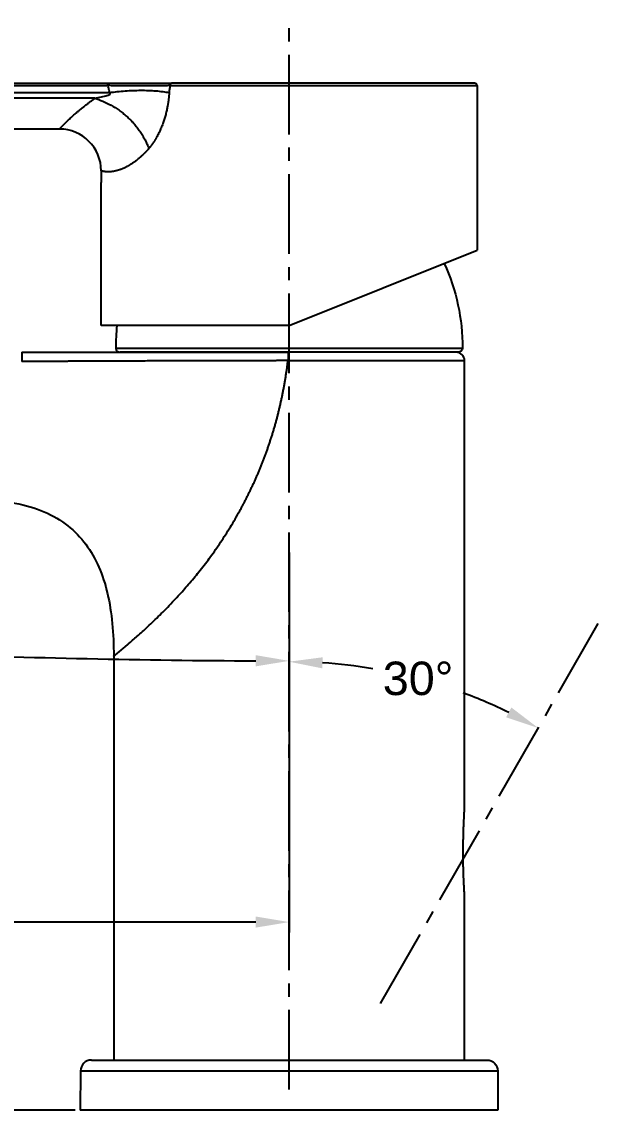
# Model space of a CAD drawing. Header units: millimetres. Extents: x 2004 to 2845, y 1448 to 2043.
# Drawn here: x 2439.4 to 2509.1, y 1689.5 to 1819.7 of the extents above; entities that cross this region are included whole.
import ezdxf

# ---------------------------------------------------------------- set-up
doc = ezdxf.new("R2010")
doc.units = ezdxf.units.MM
doc.linetypes.add('CENTER2', pattern=[28.575, 19.05, -3.175, 3.175, -3.175])
doc.styles.get("Standard").update_dxf_attribs({"font": 'arial.ttf'})
doc.dimstyles.new('사본(2) STANDARD', dxfattribs={"dimscale": 0, "dimtxt": 4, "dimasz": 4, "dimexe": 1.25, "dimexo": 0.625, "dimgap": 1.5, "dimtad": 3, "dimtih": 1, "dimtoh": 1, "dimdec": 1, "dimzin": 9, "dimdsep": 46, "dimtxsty": 'Standard', "dimcen": 2.5, "dimclrd": 3, "dimclre": 3, "dimclrt": 4, "dimadec": 0, "dimazin": 0, "dimtfac": 1, "dimtdec": 1, "dimtmove": 0, "dimatfit": 3, "dimfxl": 1.25, "dimtfill": 1, "dimtolj": 1, "dimtzin": 0, "dimarcsym": 0})

# ---------------------------------------------------------------- blocks, each defined once
blk = doc.blocks.new('*D4')
at = {"color": 3, "lineweight": -2, "transparency": 16777216}
for p, q in [((2375.26, 1756.87), (2334.59, 1756.87)), ((2335.84, 1752.87), (2335.84, 1726.73)), ((2335.84, 1693.5), (2335.84, 1719.64)), ((2445.78, 1689.5), (2334.59, 1689.5))]:
    blk.add_line(p, q, dxfattribs=at)
at = {"color": 3, "transparency": 16777216}
for points in [[(2335.17, 1752.87), (2336.51, 1752.87), (2335.84, 1756.87)], [(2335.17, 1693.5), (2336.51, 1693.5), (2335.84, 1689.5)]]:
    blk.add_solid(points, dxfattribs=at)
at = {"layer": 'Defpoints', "color": 0, "transparency": 16777216}
for p in [(2375.88, 1756.87), (2335.84, 1689.5), (2446.4, 1689.5)]:
    blk.add_point(p, dxfattribs=at)
at = {"color": 4, "transparency": 16777216, "insert": (2335.84, 1723.18), "char_height": 4, "attachment_point": 5, "bg_fill": 3, "box_fill_scale": 1.1, "bg_fill_color": 256, "bg_fill_true_color": 13158600, "bg_fill_transparency": 0}
blk.add_mtext('\\A1;67.4', dxfattribs=at)
blk = doc.blocks.new('*D5')
at = {"color": 3, "lineweight": -2, "transparency": 16777216}
for start, end in [(265.20733, 267.29921), (267.70076, 269.79267)]:
    blk.add_arc((2471.4, 2848.65), 1105.38, start, end, dxfattribs=at)
at = {"color": 3, "transparency": 16777216}
for points in [[(2378.99, 1746.47), (2379.11, 1747.8), (2375.06, 1747.48)], [(2467.4, 1743.95), (2467.4, 1742.61), (2471.4, 1743.27)]]:
    blk.add_solid(points, dxfattribs=at)
at = {"layer": 'Defpoints', "color": 0, "transparency": 16777216}
for p in [(2471.4, 1819.74), (2378.63, 1788.2), (2407.13, 1745.14), (2471.4, 1691.97), (2369.99, 1689.5)]:
    blk.add_point(p, dxfattribs=at)
at = {"color": 4, "transparency": 16777216, "insert": (2423.19, 1744.32), "char_height": 4, "attachment_point": 5, "bg_fill": 3, "box_fill_scale": 1.1, "bg_fill_color": 256, "bg_fill_true_color": 13158600, "bg_fill_transparency": 0}
blk.add_mtext('\\A1;5°', dxfattribs=at)
blk = doc.blocks.new('*D6')
at = {"color": 3, "lineweight": -2, "transparency": 16777216}
for p, q in [((2375.88, 1756.25), (2375.88, 1710.76)), ((2471.4, 1756.25), (2471.4, 1710.76)), ((2379.88, 1712.01), (2416.93, 1712.01)), ((2467.4, 1712.01), (2430.35, 1712.01))]:
    blk.add_line(p, q, dxfattribs=at)
at = {"color": 3, "transparency": 16777216}
for points in [[(2379.88, 1712.68), (2379.88, 1711.35), (2375.88, 1712.01)], [(2467.4, 1712.68), (2467.4, 1711.35), (2471.4, 1712.01)]]:
    blk.add_solid(points, dxfattribs=at)
at = {"layer": 'Defpoints', "color": 0, "transparency": 16777216}
for p in [(2375.88, 1756.87), (2471.4, 1756.87), (2471.4, 1712.01)]:
    blk.add_point(p, dxfattribs=at)
at = {"color": 4, "transparency": 16777216, "insert": (2423.64, 1712.01), "char_height": 4, "attachment_point": 5, "bg_fill": 3, "box_fill_scale": 1.1, "bg_fill_color": 256, "bg_fill_true_color": 13158600, "bg_fill_transparency": 0}
blk.add_mtext('\\A1;95.5', dxfattribs=at)
blk = doc.blocks.new('*D14')
at = {"color": 3, "lineweight": -2, "transparency": 16777216}
for start, end in [(80.395, 86.1795), (64.0093, 69.6595)]:
    blk.add_arc((2471.4, 1683.17), 60, start, end, dxfattribs=at)
at = {"color": 3, "transparency": 16777216}
for points in [[(2475.38, 1742.37), (2475.42, 1743.7), (2471.4, 1743.17)], [(2498.01, 1737.69), (2497.38, 1736.51), (2501.23, 1735.23)]]:
    blk.add_solid(points, dxfattribs=at)
at = {"layer": 'Defpoints', "color": 0, "transparency": 16777216}
for p in [(2471.4, 1819.74), (2509.13, 1749.01), (2482.35, 1702.27), (2471.4, 1691.97)]:
    blk.add_point(p, dxfattribs=at)
at = {"color": 4, "transparency": 16777216, "insert": (2486.84, 1741.15), "char_height": 4, "attachment_point": 5, "bg_fill": 3, "box_fill_scale": 1.1, "bg_fill_color": 256, "bg_fill_true_color": 13158600, "bg_fill_transparency": 0}
blk.add_mtext('\\A1;30°', dxfattribs=at)
at = {"layer": 'Defpoints', "color": 0, "transparency": 16777216}
blk.add_point((2491.8, 1739.59), dxfattribs=at)

msp = doc.modelspace()

# ---------------------------------------------------------------- linework, layer by layer
at = {"color": 1, "linetype": 'CENTER2', "ltscale": 0.5}
for p, q in [((2471.4, 1691.97), (2471.4, 1819.74)), ((2482.35, 1702.27), (2509.13, 1749.01))]:
    msp.add_line(p, q, dxfattribs=at)
at = {"linetype": 'Continuous'}
for p, q in [((2394.4, 1812.4), (2449.71, 1812.4)), ((2394.4, 1812.1), (2449.71, 1812.1)), ((2457.14, 1812.1), (2493.9, 1812.1)), ((2493.6, 1812.4), (2457.33, 1812.4)), ((2493.9, 1812.1), (2493.9, 1792.4)), ((2409, 1811.28), (2449.91, 1811.28)), ((2443.9, 1806.9), (2406.4, 1806.9)), ((2448.9, 1801.9), (2448.9, 1800.5)), ((2448.9, 1783.4), (2448.9, 1800.5)), ((2471.4, 1783.4), (2493.9, 1792.4)), ((2471.4, 1783.4), (2448.9, 1783.4)), ((2450.65, 1780.7), (2492.16, 1780.7)), ((2450.65, 1780.7), (2450.65, 1780.7)), ((2491.66, 1780.2), (2451.15, 1780.2)), ((2471.27, 1779.2), (2492.4, 1779.2)), ((2492.4, 1779.2), (2492.4, 1779.2)), ((2492.4, 1725.7), (2492.4, 1779.2)), ((2450.4, 1743.84), (2450.4, 1695.5)), ((2492.4, 1695.5), (2492.4, 1715.3)), ((2447.72, 1695.5), (2495.09, 1695.5)), ((2447.72, 1695.5), (2447.72, 1695.5)), ((2446.42, 1694.2), (2446.4, 1689.5)), ((2446.42, 1694.2), (2496.39, 1694.2)), ((2446.42, 1694.2), (2446.42, 1694.2)), ((2496.39, 1694.2), (2496.4, 1689.5)), ((2496.4, 1689.5), (2446.4, 1689.5))]:
    msp.add_line(p, q, dxfattribs=at)
for centre, radius, start, end in [((2493.6, 1812.1), 0.3, 0, 90), ((2474.81, 1780.78), 24.17, 173.7915, 180.2092), ((2451.15, 1780.7), 0.5, 180.2089, 270), ((2491.4, 1779.2), 1, 0, 90), ((2447.72, 1694.2), 1.3, 90, 179.8)]:
    msp.add_arc(centre, radius, start, end, dxfattribs=at)
at = {"linetype": 'Continuous', "extrusion": (-1.62881e-06, -1.62964e-06, 1)}
msp.add_arc((2443.9, 1801.9, -0.01), 5, 360, 90, dxfattribs=at)
at = {"linetype": 'Continuous', "extrusion": (0, 0, -1)}
for centre, radius, start, end in [((-2467.99, 1780.78), 24.17, 155.447, 180.2092), ((-2491.66, 1780.7), 0.5, 180.2088, 270), ((-2495.09, 1694.2), 1.3, 90, 179.8)]:
    msp.add_arc(centre, radius, start, end, dxfattribs=at)
at = {"linetype": 'Continuous'}
for points in [[(2449.71, 1812.4), (2450.07, 1812.4), (2450.78, 1812.4), (2451.81, 1812.4), (2452.81, 1812.4), (2453.77, 1812.4), (2454.7, 1812.4), (2455.61, 1812.4), (2456.49, 1812.4), (2457.06, 1812.4), (2457.33, 1812.4)], [(2449.91, 1811.28), (2449.91, 1811.36), (2449.87, 1811.53), (2449.8, 1811.8), (2449.74, 1812), (2449.71, 1812.1)], [(2448.12, 1810.59), (2435.08, 1810.59), (2422.04, 1810.59), (2409, 1810.59)]]:
    msp.add_open_spline(points, degree=3, dxfattribs=at)
msp.add_rational_spline([(2449.71, 1812.1), (2449.71, 1812.27), (2449.71, 1812.4), (2449.71, 1812.4)], [1.18203459717, 0.946366360084, 0.939526264054, 1.16151430908], degree=3, dxfattribs=at)
for points, knots in [([(2457.14, 1812.1), (2457.08, 1812.1), (2456.91, 1812.1), (2456.63, 1812.09), (2456.29, 1812.09), (2455.9, 1812.09), (2455.46, 1812.09), (2454.96, 1812.09), (2454.38, 1812.09), (2453.74, 1812.09), (2453.07, 1812.09), (2452.41, 1812.09), (2451.8, 1812.09), (2451.25, 1812.09), (2450.76, 1812.09), (2450.33, 1812.09), (2449.98, 1812.1), (2449.78, 1812.1), (2449.71, 1812.1)], [0, 0, 0, 0, 0.032825, 0.079759, 0.13134, 0.188298, 0.251365, 0.321968, 0.402107, 0.489265, 0.578931, 0.665276, 0.742977, 0.811454, 0.871866, 0.925572, 0.973946, 1, 1, 1, 1]), ([(2457.14, 1812.1), (2457.13, 1812.02), (2457.12, 1811.95), (2457.1, 1811.8), (2457.09, 1811.73), (2457.06, 1811.52), (2457.05, 1811.4), (2457.04, 1811.28)], [0, 0, 0, 0, 0.25, 0.25, 0.5, 0.5, 1, 1, 1, 1]), ([(2457.14, 1812.1), (2457.14, 1812.14), (2457.15, 1812.18), (2457.17, 1812.25), (2457.18, 1812.28), (2457.22, 1812.34), (2457.24, 1812.36), (2457.28, 1812.39), (2457.31, 1812.4), (2457.33, 1812.4)], [0, 0, 0, 0, 0.25, 0.25, 0.5, 0.5, 0.75, 0.75, 1, 1, 1, 1]), ([(2443.9, 1806.9), (2443.9, 1806.9), (2443.91, 1806.9), (2443.94, 1806.94), (2443.99, 1806.99), (2444.07, 1807.08), (2444.17, 1807.19), (2444.3, 1807.33), (2444.45, 1807.48), (2444.62, 1807.65), (2444.8, 1807.83), (2444.99, 1808.01), (2445.19, 1808.2), (2445.4, 1808.4), (2445.63, 1808.6), (2445.86, 1808.8), (2446.1, 1809.01), (2446.36, 1809.23), (2446.64, 1809.45), (2446.92, 1809.67), (2447.21, 1809.9), (2447.51, 1810.13), (2447.81, 1810.36), (2448.01, 1810.51), (2448.12, 1810.59)], [0, 0, 0, 0, 0.060251, 0.121707, 0.183773, 0.245901, 0.307207, 0.365875, 0.420185, 0.470098, 0.516354, 0.559624, 0.60049, 0.639474, 0.67705, 0.713671, 0.749748, 0.785782, 0.821976, 0.858006, 0.89368, 0.929182, 0.964598, 1, 1, 1, 1]), ([(2448.12, 1810.59), (2448.4, 1810.64), (2448.68, 1810.69), (2449.05, 1810.78), (2449.17, 1810.81), (2449.4, 1810.86), (2449.5, 1810.89), (2449.68, 1810.95), (2449.76, 1810.98), (2449.88, 1811.04), (2449.93, 1811.07), (2449.99, 1811.13), (2450, 1811.16), (2449.99, 1811.21), (2449.98, 1811.22), (2449.96, 1811.25), (2449.94, 1811.27), (2449.91, 1811.28)], [0, 0, 0, 0, 0.25, 0.25, 0.375, 0.375, 0.5, 0.5, 0.625, 0.625, 0.75, 0.75, 0.875, 0.875, 0.9375, 0.9375, 1, 1, 1, 1]), ([(2448.12, 1810.59), (2448.44, 1810.49), (2448.76, 1810.38), (2449.42, 1810.1), (2449.75, 1809.94), (2450.4, 1809.58), (2450.73, 1809.38), (2451.21, 1809.04), (2451.36, 1808.92), (2451.67, 1808.67), (2451.82, 1808.54), (2452.12, 1808.28), (2452.26, 1808.14), (2452.55, 1807.86), (2452.68, 1807.71), (2452.95, 1807.41), (2453.07, 1807.25), (2453.32, 1806.94), (2453.44, 1806.78), (2453.66, 1806.45), (2453.77, 1806.29), (2453.97, 1805.95), (2454.06, 1805.78), (2454.24, 1805.44), (2454.32, 1805.27), (2454.48, 1804.93), (2454.54, 1804.75), (2454.61, 1804.58)], [0, 0, 0, 0, 0.125, 0.125, 0.25, 0.25, 0.375, 0.375, 0.4375, 0.4375, 0.5, 0.5, 0.5625, 0.5625, 0.625, 0.625, 0.6875, 0.6875, 0.75, 0.75, 0.8125, 0.8125, 0.875, 0.875, 0.9375, 0.9375, 1, 1, 1, 1]), ([(2449.91, 1811.28), (2450.22, 1811.32), (2450.52, 1811.36), (2451.14, 1811.42), (2451.45, 1811.45), (2452.08, 1811.5), (2452.39, 1811.51), (2453.02, 1811.54), (2453.33, 1811.54), (2453.95, 1811.55), (2454.25, 1811.54), (2454.85, 1811.52), (2455.14, 1811.5), (2455.71, 1811.46), (2455.99, 1811.43), (2456.53, 1811.36), (2456.79, 1811.32), (2457.04, 1811.28)], [0, 0, 0, 0, 0.125, 0.125, 0.25, 0.25, 0.375, 0.375, 0.5, 0.5, 0.625, 0.625, 0.75, 0.75, 0.875, 0.875, 1, 1, 1, 1]), ([(2457.04, 1811.28), (2457.04, 1811.26), (2457.04, 1811.22), (2457.03, 1811.17), (2457.03, 1811.11), (2457.02, 1811.06), (2457.02, 1811), (2457.01, 1810.94), (2457.01, 1810.89), (2457, 1810.83), (2457, 1810.77), (2456.99, 1810.72), (2456.99, 1810.66), (2456.98, 1810.6), (2456.97, 1810.55), (2456.97, 1810.49), (2456.96, 1810.43), (2456.95, 1810.38), (2456.95, 1810.32), (2456.94, 1810.26), (2456.93, 1810.2), (2456.92, 1810.15), (2456.91, 1810.09), (2456.9, 1810.03), (2456.9, 1809.98), (2456.89, 1809.92), (2456.88, 1809.86), (2456.87, 1809.8), (2456.86, 1809.75), (2456.85, 1809.69), (2456.81, 1809.49), (2456.74, 1809.15), (2456.63, 1808.66), (2456.49, 1808.18), (2456.36, 1807.77), (2456.24, 1807.43), (2456.13, 1807.16), (2456.02, 1806.9), (2455.91, 1806.64), (2455.78, 1806.38), (2455.65, 1806.13), (2455.55, 1805.94), (2455.48, 1805.82), (2455.44, 1805.75), (2455.41, 1805.69), (2455.37, 1805.63), (2455.33, 1805.57), (2455.29, 1805.5), (2455.25, 1805.44), (2455.21, 1805.38), (2455.17, 1805.33), (2455.14, 1805.27), (2455.1, 1805.21), (2455.06, 1805.15), (2455.02, 1805.1), (2454.98, 1805.04), (2454.94, 1804.99), (2454.9, 1804.93), (2454.86, 1804.88), (2454.81, 1804.83), (2454.77, 1804.78), (2454.73, 1804.73), (2454.69, 1804.68), (2454.65, 1804.63), (2454.62, 1804.6), (2454.61, 1804.58)], [0, 0, 0, 0, 0.007256, 0.014529, 0.021818, 0.029123, 0.036445, 0.043783, 0.051138, 0.058508, 0.065894, 0.073294, 0.080709, 0.088138, 0.095581, 0.103038, 0.110508, 0.11799, 0.125486, 0.132993, 0.140513, 0.148045, 0.155588, 0.163142, 0.170707, 0.178283, 0.185869, 0.193465, 0.20107, 0.208685, 0.216309, 0.280902, 0.34674, 0.413637, 0.48143, 0.52035, 0.559543, 0.598989, 0.638672, 0.678578, 0.718696, 0.759017, 0.769785, 0.780524, 0.791235, 0.801919, 0.812574, 0.823203, 0.833804, 0.844378, 0.854927, 0.865449, 0.875945, 0.886416, 0.896861, 0.907282, 0.917678, 0.92805, 0.938398, 0.948723, 0.959025, 0.969304, 0.979559, 0.989791, 1, 1, 1, 1]), ([(2454.61, 1804.58), (2454.6, 1804.57), (2454.58, 1804.55), (2454.55, 1804.52), (2454.52, 1804.48), (2454.5, 1804.45), (2454.47, 1804.42), (2454.44, 1804.39), (2454.41, 1804.36), (2454.39, 1804.33), (2454.36, 1804.31), (2454.33, 1804.28), (2454.31, 1804.25), (2454.28, 1804.22), (2454.26, 1804.2), (2454.23, 1804.17), (2454.21, 1804.14), (2454.18, 1804.12), (2454.16, 1804.09), (2454.13, 1804.07), (2454.11, 1804.05), (2454.09, 1804.02), (2454.06, 1804), (2454.04, 1803.97), (2454.02, 1803.95), (2454, 1803.93), (2453.97, 1803.91), (2453.95, 1803.89), (2453.93, 1803.87), (2453.91, 1803.85), (2453.89, 1803.82), (2453.87, 1803.8), (2453.85, 1803.79), (2453.83, 1803.77), (2453.81, 1803.75), (2453.79, 1803.73), (2453.77, 1803.71), (2453.75, 1803.69), (2453.73, 1803.68), (2453.71, 1803.66), (2453.69, 1803.64), (2453.67, 1803.62), (2453.66, 1803.61), (2453.64, 1803.59), (2453.62, 1803.58), (2453.6, 1803.56), (2453.59, 1803.55), (2453.57, 1803.53), (2453.56, 1803.52), (2453.54, 1803.5), (2453.52, 1803.49), (2453.51, 1803.48), (2453.49, 1803.46), (2453.48, 1803.45), (2453.46, 1803.44), (2453.45, 1803.43), (2453.44, 1803.41), (2453.42, 1803.4), (2453.41, 1803.39), (2453.36, 1803.35), (2453.28, 1803.29), (2453.18, 1803.2), (2453.07, 1803.12), (2452.96, 1803.04), (2452.86, 1802.96), (2452.76, 1802.89), (2452.66, 1802.82), (2452.57, 1802.76), (2452.47, 1802.7), (2452.38, 1802.64), (2452.29, 1802.58), (2452.19, 1802.52), (2452.09, 1802.46), (2451.99, 1802.41), (2451.89, 1802.36), (2451.79, 1802.31), (2451.7, 1802.26), (2451.6, 1802.22), (2451.51, 1802.18), (2451.42, 1802.14), (2451.33, 1802.1), (2451.24, 1802.07), (2451.15, 1802.04), (2451.06, 1802.01), (2450.98, 1801.98), (2450.89, 1801.96), (2450.81, 1801.94), (2450.73, 1801.92), (2450.65, 1801.9), (2450.54, 1801.87), (2450.38, 1801.84), (2450.19, 1801.81), (2450.01, 1801.8), (2449.83, 1801.79), (2449.67, 1801.79), (2449.51, 1801.8), (2449.42, 1801.8), (2449.36, 1801.81), (2449.35, 1801.81), (2449.34, 1801.81), (2449.33, 1801.81), (2449.32, 1801.82), (2449.3, 1801.82), (2449.29, 1801.82), (2449.28, 1801.82), (2449.26, 1801.82), (2449.25, 1801.83), (2449.24, 1801.83), (2449.22, 1801.83), (2449.21, 1801.83), (2449.2, 1801.83), (2449.18, 1801.84), (2449.17, 1801.84), (2449.16, 1801.84), (2449.14, 1801.84), (2449.13, 1801.85), (2449.12, 1801.85), (2449.1, 1801.85), (2449.09, 1801.85), (2449.08, 1801.86), (2449.07, 1801.86), (2449.05, 1801.86), (2449.04, 1801.86), (2449.03, 1801.87), (2449.02, 1801.87), (2449.01, 1801.87), (2449, 1801.87), (2448.99, 1801.88), (2448.98, 1801.88), (2448.97, 1801.88), (2448.96, 1801.88), (2448.95, 1801.89), (2448.94, 1801.89), (2448.94, 1801.89), (2448.93, 1801.89), (2448.92, 1801.89), (2448.92, 1801.89), (2448.91, 1801.9), (2448.91, 1801.9), (2448.91, 1801.9), (2448.9, 1801.9), (2448.9, 1801.9), (2448.9, 1801.9), (2448.9, 1801.9)], [0, 0, 0, 0, 0.003168, 0.006305, 0.009411, 0.012485, 0.015527, 0.018539, 0.021519, 0.024468, 0.027386, 0.030274, 0.03313, 0.035956, 0.03875, 0.041514, 0.044248, 0.046951, 0.049623, 0.052265, 0.054877, 0.057458, 0.060009, 0.06253, 0.06502, 0.067481, 0.069911, 0.072312, 0.074682, 0.077023, 0.079333, 0.081614, 0.083865, 0.086086, 0.088277, 0.090439, 0.092571, 0.094674, 0.096747, 0.09879, 0.100804, 0.102788, 0.104743, 0.106669, 0.108565, 0.110431, 0.112269, 0.114077, 0.115855, 0.117605, 0.119325, 0.121016, 0.122678, 0.12431, 0.125914, 0.127488, 0.129033, 0.130549, 0.132036, 0.133494, 0.145683, 0.157699, 0.169543, 0.181216, 0.192721, 0.204058, 0.215229, 0.226235, 0.237077, 0.247756, 0.258273, 0.270269, 0.282254, 0.29423, 0.306195, 0.318152, 0.330101, 0.342041, 0.353975, 0.365901, 0.377822, 0.389737, 0.401647, 0.413552, 0.425453, 0.43735, 0.449245, 0.461137, 0.473027, 0.484916, 0.516225, 0.548631, 0.58214, 0.616756, 0.652485, 0.689331, 0.727298, 0.730754, 0.73432, 0.737997, 0.741783, 0.745681, 0.749688, 0.753806, 0.758034, 0.762373, 0.766821, 0.77138, 0.776049, 0.780828, 0.785717, 0.790717, 0.795826, 0.801045, 0.806375, 0.811814, 0.817363, 0.823022, 0.828791, 0.83467, 0.840658, 0.846757, 0.852964, 0.859282, 0.865708, 0.872245, 0.87889, 0.885645, 0.892509, 0.899482, 0.906564, 0.913755, 0.921055, 0.928463, 0.93598, 0.943605, 0.951338, 0.95918, 0.967129, 0.975186, 0.98335, 0.991622, 1, 1, 1, 1]), ([(2439.39, 1780.2), (2439.39, 1780.2), (2439.39, 1780.19), (2439.39, 1780.16), (2439.39, 1780.14), (2439.39, 1780.08), (2439.39, 1780.05), (2439.39, 1779.97), (2439.39, 1779.92), (2439.39, 1779.82), (2439.39, 1779.76), (2439.39, 1779.64), (2439.39, 1779.58), (2439.39, 1779.45), (2439.39, 1779.38), (2439.39, 1779.24), (2439.39, 1779.17), (2439.39, 1779.1)], [0, 0, 0, 0, 0.125, 0.125, 0.25, 0.25, 0.375, 0.375, 0.5, 0.5, 0.625, 0.625, 0.75, 0.75, 0.875, 0.875, 1, 1, 1, 1]), ([(2439.39, 1780.2), (2440.07, 1780.2), (2440.74, 1780.2), (2442.09, 1780.2), (2442.77, 1780.2), (2444.12, 1780.2), (2444.8, 1780.2), (2446.15, 1780.2), (2446.82, 1780.2), (2448.17, 1780.2), (2448.84, 1780.2), (2450.19, 1780.2), (2451.19, 1780.2), (2452.2, 1780.2), (2452.87, 1780.2), (2453.2, 1780.2), (2454.2, 1780.2), (2454.86, 1780.2), (2456.18, 1780.2), (2456.84, 1780.2), (2457.82, 1780.2), (2458.15, 1780.2), (2458.8, 1780.2), (2459.13, 1780.2), (2459.78, 1780.2), (2460.11, 1780.2), (2460.76, 1780.2), (2461.08, 1780.2), (2462.05, 1780.2), (2462.7, 1780.2), (2463.68, 1780.2), (2464, 1780.2), (2464.66, 1780.2), (2464.98, 1780.2), (2465.64, 1780.2), (2465.97, 1780.2), (2466.63, 1780.2), (2466.96, 1780.2), (2467.62, 1780.2), (2467.95, 1780.2), (2468.61, 1780.2), (2468.94, 1780.2), (2469.61, 1780.2), (2469.94, 1780.2), (2470.61, 1780.2), (2470.94, 1780.2), (2471.28, 1780.2)], [0, 0, 0, 0, 0.0625, 0.0625, 0.125, 0.125, 0.1875, 0.1875, 0.25, 0.25, 0.3125, 0.3125, 0.375, 0.40625, 0.40625, 0.4375, 0.4375, 0.5, 0.5, 0.5625, 0.5625, 0.59375, 0.59375, 0.625, 0.625, 0.65625, 0.65625, 0.6875, 0.6875, 0.75, 0.75, 0.78125, 0.78125, 0.8125, 0.8125, 0.84375, 0.84375, 0.875, 0.875, 0.90625, 0.90625, 0.9375, 0.9375, 0.96875, 0.96875, 1, 1, 1, 1]), ([(2471.27, 1779.2), (2471.24, 1779.2), (2471.17, 1779.2), (2471.07, 1779.2), (2470.97, 1779.2), (2470.86, 1779.2), (2470.76, 1779.2), (2470.66, 1779.2), (2470.56, 1779.2), (2470.46, 1779.2), (2470.35, 1779.2), (2470.25, 1779.2), (2470.15, 1779.2), (2470.05, 1779.2), (2469.95, 1779.2), (2469.84, 1779.19), (2469.74, 1779.19), (2469.64, 1779.19), (2469.54, 1779.19), (2469.44, 1779.19), (2469.33, 1779.19), (2469.23, 1779.19), (2469.13, 1779.19), (2469.03, 1779.19), (2468.92, 1779.19), (2468.82, 1779.19), (2468.72, 1779.19), (2468.62, 1779.19), (2468.52, 1779.19), (2468.42, 1779.19), (2468.31, 1779.19), (2468.21, 1779.19), (2468.11, 1779.19), (2468.01, 1779.19), (2467.91, 1779.19), (2467.8, 1779.19), (2467.7, 1779.19), (2467.6, 1779.19), (2467.5, 1779.19), (2467.4, 1779.19), (2467.3, 1779.19), (2467.19, 1779.19), (2467.09, 1779.19), (2466.99, 1779.19), (2466.89, 1779.19), (2466.79, 1779.19), (2466.69, 1779.19), (2466.59, 1779.19), (2466.49, 1779.19), (2466.38, 1779.19), (2466.28, 1779.19), (2466.18, 1779.19), (2466.08, 1779.19), (2465.98, 1779.19), (2465.88, 1779.19), (2465.78, 1779.19), (2465.68, 1779.19), (2465.58, 1779.19), (2465.48, 1779.19), (2465.38, 1779.19), (2465.28, 1779.19), (2465.18, 1779.19), (2465.08, 1779.19), (2464.97, 1779.19), (2464.87, 1779.19), (2464.77, 1779.19), (2464.67, 1779.19), (2464.57, 1779.19), (2464.48, 1779.19), (2464.38, 1779.18), (2464.28, 1779.18), (2464.18, 1779.18), (2464.08, 1779.18), (2463.98, 1779.18), (2463.88, 1779.18), (2463.78, 1779.18), (2463.68, 1779.18), (2463.58, 1779.18), (2463.48, 1779.18), (2463.38, 1779.18), (2463.28, 1779.18), (2463.19, 1779.18), (2463.09, 1779.18), (2462.99, 1779.18), (2462.89, 1779.18), (2462.79, 1779.18), (2462.69, 1779.18), (2462.59, 1779.18), (2462.5, 1779.18), (2462.4, 1779.18), (2462.3, 1779.18), (2462.2, 1779.18), (2462.1, 1779.18), (2462.01, 1779.18), (2461.91, 1779.18), (2461.81, 1779.18), (2461.71, 1779.18), (2461.62, 1779.18), (2461.52, 1779.18), (2461.42, 1779.18), (2461.32, 1779.18), (2461.23, 1779.18), (2461.13, 1779.18), (2461.03, 1779.18), (2460.94, 1779.18), (2460.84, 1779.18), (2460.74, 1779.18), (2460.64, 1779.18), (2460.55, 1779.18), (2460.45, 1779.18), (2460.35, 1779.18), (2460.26, 1779.18), (2460.16, 1779.18), (2460.06, 1779.18), (2459.97, 1779.18), (2459.87, 1779.18), (2459.77, 1779.18), (2459.68, 1779.18), (2459.58, 1779.18), (2459.48, 1779.18), (2459.39, 1779.18), (2459.28, 1779.18), (2459.13, 1779.18), (2458.89, 1779.18), (2458.57, 1779.18), (2458.18, 1779.17), (2457.71, 1779.17), (2457.15, 1779.17), (2456.52, 1779.17), (2455.81, 1779.16), (2455.02, 1779.16), (2454.14, 1779.15), (2453.19, 1779.15), (2452.15, 1779.15), (2451.02, 1779.14), (2450.18, 1779.14), (2449.63, 1779.13), (2449.42, 1779.13), (2449.2, 1779.13), (2448.99, 1779.13), (2448.76, 1779.13), (2448.54, 1779.13), (2448.31, 1779.13), (2448.09, 1779.13), (2447.85, 1779.13), (2447.62, 1779.12), (2447.38, 1779.12), (2447.14, 1779.12), (2446.9, 1779.12), (2446.66, 1779.12), (2446.41, 1779.12), (2446.16, 1779.12), (2445.91, 1779.12), (2445.65, 1779.12), (2445.4, 1779.12), (2445.14, 1779.12), (2444.87, 1779.11), (2444.61, 1779.11), (2444.34, 1779.11), (2444.07, 1779.11), (2443.8, 1779.11), (2443.52, 1779.11), (2443.24, 1779.11), (2442.96, 1779.11), (2442.68, 1779.11), (2442.39, 1779.11), (2442.1, 1779.11), (2441.81, 1779.11), (2441.52, 1779.11), (2441.22, 1779.1), (2440.92, 1779.1), (2440.62, 1779.1), (2440.32, 1779.1), (2440.01, 1779.1), (2439.7, 1779.1), (2439.49, 1779.1), (2439.39, 1779.1)], [0, 0, 0, 0, 0.003154, 0.006308, 0.009463, 0.012618, 0.015774, 0.01893, 0.022087, 0.025244, 0.028401, 0.031559, 0.034717, 0.037875, 0.041034, 0.044193, 0.047353, 0.050513, 0.053673, 0.056834, 0.059995, 0.063156, 0.066318, 0.06948, 0.072642, 0.075805, 0.078967, 0.08213, 0.085294, 0.088457, 0.091621, 0.094785, 0.097949, 0.101113, 0.104277, 0.107442, 0.110606, 0.113771, 0.116936, 0.1201, 0.123265, 0.126429, 0.129594, 0.132758, 0.135923, 0.139087, 0.142251, 0.145415, 0.148578, 0.151741, 0.154905, 0.158067, 0.16123, 0.164392, 0.167553, 0.170715, 0.173875, 0.177036, 0.180195, 0.183354, 0.186513, 0.189671, 0.192828, 0.195985, 0.199141, 0.202296, 0.205451, 0.208604, 0.211757, 0.214909, 0.21806, 0.22121, 0.22436, 0.227508, 0.230655, 0.233802, 0.236947, 0.240092, 0.243235, 0.246377, 0.249518, 0.252658, 0.255797, 0.258934, 0.262071, 0.265206, 0.26834, 0.271473, 0.274604, 0.277735, 0.280864, 0.283992, 0.287118, 0.290244, 0.293368, 0.296491, 0.299613, 0.302733, 0.305852, 0.30897, 0.312087, 0.315202, 0.318316, 0.321429, 0.324541, 0.327651, 0.33076, 0.333868, 0.336975, 0.340081, 0.343185, 0.346289, 0.349391, 0.352492, 0.355592, 0.358691, 0.361789, 0.364886, 0.367981, 0.371076, 0.37417, 0.376687, 0.381736, 0.389315, 0.399417, 0.412037, 0.427168, 0.444804, 0.464939, 0.487571, 0.5127, 0.540329, 0.570462, 0.603106, 0.63827, 0.675962, 0.682523, 0.689162, 0.69588, 0.702677, 0.709553, 0.716507, 0.72354, 0.730652, 0.737843, 0.745113, 0.752462, 0.759889, 0.767396, 0.774982, 0.782646, 0.79039, 0.798213, 0.806115, 0.814096, 0.822156, 0.830295, 0.838514, 0.846811, 0.855188, 0.863644, 0.872179, 0.880794, 0.889488, 0.898261, 0.907114, 0.916045, 0.925056, 0.934147, 0.943316, 0.952565, 0.961894, 0.971301, 0.980788, 0.990354, 1, 1, 1, 1]), ([(2450.4, 1743.84), (2450.4, 1743.84), (2450.4, 1743.84), (2450.4, 1743.84), (2450.4, 1743.84), (2450.4, 1743.84), (2450.41, 1743.84), (2450.41, 1743.84), (2450.41, 1743.84), (2450.41, 1743.84), (2450.41, 1743.84), (2450.41, 1743.85), (2450.41, 1743.85), (2450.42, 1743.85), (2450.42, 1743.85), (2450.42, 1743.85), (2450.42, 1743.86), (2450.43, 1743.86), (2450.43, 1743.86), (2450.43, 1743.86), (2450.44, 1743.87), (2450.44, 1743.87), (2450.44, 1743.87), (2450.45, 1743.88), (2450.45, 1743.88), (2450.46, 1743.88), (2450.46, 1743.89), (2450.46, 1743.89), (2450.47, 1743.89), (2450.47, 1743.9), (2450.48, 1743.9), (2450.48, 1743.91), (2450.49, 1743.91), (2450.5, 1743.92), (2450.5, 1743.92), (2450.51, 1743.93), (2450.51, 1743.93), (2450.52, 1743.94), (2450.53, 1743.94), (2450.53, 1743.95), (2450.54, 1743.95), (2450.55, 1743.96), (2450.56, 1743.97), (2450.56, 1743.97), (2450.57, 1743.98), (2450.58, 1743.99), (2450.59, 1743.99), (2450.59, 1744), (2450.6, 1744.01), (2450.61, 1744.01), (2450.62, 1744.02), (2450.63, 1744.03), (2450.64, 1744.03), (2450.65, 1744.04), (2450.66, 1744.05), (2450.67, 1744.06), (2450.68, 1744.07), (2450.69, 1744.07), (2450.7, 1744.08), (2450.71, 1744.09), (2450.72, 1744.1), (2450.73, 1744.11), (2450.74, 1744.12), (2450.75, 1744.13), (2450.76, 1744.14), (2450.77, 1744.14), (2450.78, 1744.15), (2450.79, 1744.16), (2450.81, 1744.17), (2450.82, 1744.18), (2450.83, 1744.19), (2450.84, 1744.2), (2450.86, 1744.21), (2450.87, 1744.22), (2450.88, 1744.24), (2450.89, 1744.25), (2450.91, 1744.26), (2450.92, 1744.27), (2450.93, 1744.28), (2450.95, 1744.29), (2450.96, 1744.3), (2450.98, 1744.31), (2450.99, 1744.33), (2451, 1744.34), (2451.02, 1744.35), (2451.03, 1744.36), (2451.05, 1744.37), (2451.06, 1744.39), (2451.08, 1744.4), (2451.09, 1744.41), (2451.11, 1744.43), (2451.13, 1744.44), (2451.14, 1744.45), (2451.16, 1744.46), (2451.17, 1744.48), (2451.19, 1744.49), (2451.21, 1744.51), (2451.22, 1744.52), (2451.24, 1744.53), (2451.26, 1744.55), (2451.27, 1744.56), (2451.29, 1744.58), (2451.31, 1744.59), (2451.33, 1744.61), (2451.34, 1744.62), (2451.36, 1744.64), (2451.38, 1744.65), (2451.4, 1744.67), (2451.42, 1744.68), (2451.44, 1744.7), (2451.46, 1744.71), (2451.47, 1744.73), (2451.49, 1744.75), (2451.51, 1744.76), (2451.53, 1744.78), (2451.55, 1744.8), (2451.57, 1744.81), (2451.59, 1744.83), (2451.61, 1744.85), (2451.63, 1744.86), (2451.65, 1744.88), (2451.67, 1744.9), (2451.69, 1744.91), (2451.72, 1744.93), (2451.74, 1744.95), (2451.76, 1744.97), (2451.78, 1744.99), (2451.8, 1745), (2451.82, 1745.02), (2451.84, 1745.04), (2451.87, 1745.06), (2451.89, 1745.08), (2451.91, 1745.1), (2451.93, 1745.12), (2451.96, 1745.14), (2451.98, 1745.16), (2452, 1745.18), (2452.03, 1745.19), (2452.05, 1745.21), (2452.07, 1745.23), (2452.1, 1745.25), (2452.12, 1745.27), (2452.14, 1745.3), (2452.17, 1745.32), (2452.19, 1745.34), (2452.22, 1745.36), (2452.24, 1745.38), (2452.42, 1745.53), (2452.78, 1745.84), (2453.36, 1746.35), (2453.98, 1746.91), (2454.65, 1747.53), (2455.36, 1748.2), (2456.1, 1748.92), (2456.86, 1749.7), (2457.59, 1750.46), (2458.27, 1751.2), (2458.89, 1751.89), (2459.52, 1752.61), (2460.14, 1753.35), (2460.76, 1754.12), (2461.38, 1754.92), (2462, 1755.74), (2462.6, 1756.59), (2463.2, 1757.46), (2463.79, 1758.36), (2464.37, 1759.29), (2464.93, 1760.24), (2465.34, 1760.95), (2465.59, 1761.4), (2465.69, 1761.59), (2465.79, 1761.78), (2465.9, 1761.97), (2466, 1762.16), (2466.1, 1762.35), (2466.2, 1762.55), (2466.3, 1762.74), (2466.39, 1762.93), (2466.49, 1763.12), (2466.59, 1763.32), (2466.68, 1763.51), (2466.78, 1763.71), (2466.87, 1763.91), (2466.96, 1764.1), (2467.06, 1764.3), (2467.15, 1764.5), (2467.24, 1764.69), (2467.33, 1764.89), (2467.42, 1765.09), (2467.51, 1765.29), (2467.59, 1765.49), (2467.68, 1765.69), (2467.76, 1765.89), (2467.85, 1766.1), (2467.93, 1766.3), (2468.02, 1766.5), (2468.1, 1766.71), (2468.18, 1766.91), (2468.26, 1767.11), (2468.34, 1767.32), (2468.42, 1767.52), (2468.5, 1767.73), (2468.57, 1767.94), (2468.65, 1768.14), (2468.72, 1768.35), (2468.8, 1768.56), (2468.87, 1768.77), (2468.94, 1768.98), (2469.01, 1769.19), (2469.08, 1769.4), (2469.15, 1769.61), (2469.22, 1769.82), (2469.29, 1770.03), (2469.36, 1770.25), (2469.42, 1770.46), (2469.49, 1770.67), (2469.55, 1770.89), (2469.62, 1771.1), (2469.68, 1771.32), (2469.74, 1771.54), (2469.8, 1771.75), (2469.86, 1771.97), (2469.92, 1772.19), (2469.98, 1772.4), (2470.03, 1772.62), (2470.09, 1772.84), (2470.14, 1773.06), (2470.2, 1773.28), (2470.25, 1773.5), (2470.3, 1773.72), (2470.35, 1773.95), (2470.4, 1774.17), (2470.45, 1774.39), (2470.5, 1774.61), (2470.55, 1774.84), (2470.59, 1775.06), (2470.64, 1775.29), (2470.68, 1775.51), (2470.73, 1775.74), (2470.77, 1775.97), (2470.81, 1776.19), (2470.85, 1776.42), (2470.89, 1776.65), (2470.93, 1776.88), (2470.97, 1777.11), (2471.01, 1777.34), (2471.04, 1777.57), (2471.08, 1777.8), (2471.11, 1778.03), (2471.15, 1778.26), (2471.18, 1778.5), (2471.21, 1778.73), (2471.24, 1778.96), (2471.26, 1779.12), (2471.27, 1779.2)], [0, 0, 0, 0, 0.001175, 0.00235, 0.003525, 0.004699, 0.005874, 0.007048, 0.008222, 0.009396, 0.010569, 0.011743, 0.012916, 0.01409, 0.015263, 0.016436, 0.017608, 0.018781, 0.019954, 0.021126, 0.022299, 0.023471, 0.024643, 0.025815, 0.026987, 0.028159, 0.029331, 0.030503, 0.031675, 0.032847, 0.034018, 0.03519, 0.036362, 0.037533, 0.038705, 0.039877, 0.041048, 0.04222, 0.043392, 0.044563, 0.045735, 0.046907, 0.048079, 0.04925, 0.050422, 0.051594, 0.052766, 0.053938, 0.055111, 0.056283, 0.057455, 0.058628, 0.0598, 0.060973, 0.062146, 0.063318, 0.064491, 0.065665, 0.066838, 0.068011, 0.069185, 0.070359, 0.071533, 0.072707, 0.073881, 0.075055, 0.07623, 0.077405, 0.07858, 0.079755, 0.080931, 0.082107, 0.083282, 0.084459, 0.085635, 0.086812, 0.087989, 0.089166, 0.090343, 0.091521, 0.092699, 0.093877, 0.095056, 0.096235, 0.097414, 0.098594, 0.099773, 0.100954, 0.102134, 0.103315, 0.104496, 0.105678, 0.106859, 0.108042, 0.109224, 0.110407, 0.111591, 0.112774, 0.113958, 0.115143, 0.116328, 0.117513, 0.118699, 0.119885, 0.121072, 0.122259, 0.123446, 0.124634, 0.125823, 0.127012, 0.128201, 0.129391, 0.130581, 0.131772, 0.132963, 0.134155, 0.135347, 0.13654, 0.137733, 0.138927, 0.140121, 0.141316, 0.142511, 0.143707, 0.144904, 0.146101, 0.147298, 0.148497, 0.149695, 0.150895, 0.152095, 0.153295, 0.154496, 0.155698, 0.1569, 0.158103, 0.159307, 0.160511, 0.161716, 0.162921, 0.164127, 0.165334, 0.166541, 0.16775, 0.168958, 0.170168, 0.171378, 0.172589, 0.196936, 0.221346, 0.245867, 0.270544, 0.295425, 0.320554, 0.345975, 0.37173, 0.391554, 0.411429, 0.43137, 0.451398, 0.471528, 0.491779, 0.512167, 0.532709, 0.553422, 0.574321, 0.595422, 0.61674, 0.638289, 0.642425, 0.646561, 0.650698, 0.654835, 0.658972, 0.66311, 0.667248, 0.671387, 0.675527, 0.679667, 0.683809, 0.687952, 0.692096, 0.696241, 0.700388, 0.704536, 0.708686, 0.712837, 0.716991, 0.721146, 0.725303, 0.729463, 0.733624, 0.737788, 0.741954, 0.746123, 0.750295, 0.754469, 0.758646, 0.762826, 0.767009, 0.771195, 0.775384, 0.779577, 0.783773, 0.787972, 0.792175, 0.796382, 0.800593, 0.804807, 0.809026, 0.813248, 0.817475, 0.821706, 0.825942, 0.830181, 0.834426, 0.838675, 0.842929, 0.847188, 0.851451, 0.85572, 0.859994, 0.864273, 0.868557, 0.872847, 0.877142, 0.881443, 0.885749, 0.890062, 0.89438, 0.898704, 0.903034, 0.90737, 0.911713, 0.916061, 0.920416, 0.924778, 0.929146, 0.933521, 0.937903, 0.942291, 0.946686, 0.951089, 0.955498, 0.959915, 0.964339, 0.96877, 0.973208, 0.977654, 0.982108, 0.986569, 0.991038, 0.995515, 1, 1, 1, 1]), ([(2471.28, 1780.2), (2471.28, 1780.2), (2471.28, 1780.19), (2471.28, 1780.17), (2471.28, 1780.15), (2471.28, 1780.11), (2471.28, 1780.08), (2471.27, 1780), (2471.27, 1779.96), (2471.27, 1779.86), (2471.27, 1779.81), (2471.27, 1779.69), (2471.27, 1779.63), (2471.27, 1779.51), (2471.27, 1779.45), (2471.27, 1779.32), (2471.27, 1779.26), (2471.27, 1779.2)], [0, 0, 0, 0, 0.125, 0.125, 0.25, 0.25, 0.375, 0.375, 0.5, 0.5, 0.625, 0.625, 0.75, 0.75, 0.875, 0.875, 1, 1, 1, 1]), ([(2434.26, 1762.5), (2435.83, 1762.5), (2438.69, 1762.25), (2442.2, 1761.21), (2445, 1759.54), (2447.15, 1757.31), (2448.7, 1754.57), (2450.07, 1750.31), (2450.4, 1746.54), (2450.4, 1743.84)], [0, 0, 0, 0, 0.125076, 0.250223, 0.375371, 0.500519, 0.625666, 0.750814, 1, 1, 1, 1])]:
    msp.add_open_spline(points, degree=3, knots=knots, dxfattribs=at)
at = {"color": 3, "linetype": 'Continuous'}
msp.add_open_spline([(2492.4, 1715.3), (2492.4, 1715.3), (2492.4, 1715.3), (2492.4, 1715.32), (2492.4, 1715.33), (2492.4, 1715.37), (2492.4, 1715.39), (2492.39, 1715.42), (2492.39, 1715.43), (2492.39, 1715.44), (2492.39, 1715.46), (2492.39, 1715.48), (2492.39, 1715.56), (2492.38, 1715.64), (2492.37, 1715.74), (2492.37, 1715.77), (2492.37, 1715.81), (2492.37, 1715.83), (2492.36, 1715.9), (2492.36, 1715.95), (2492.35, 1716.1), (2492.35, 1716.2), (2492.34, 1716.36), (2492.34, 1716.42), (2492.33, 1716.53), (2492.33, 1716.59), (2492.32, 1716.76), (2492.31, 1716.88), (2492.3, 1717.12), (2492.3, 1717.24), (2492.29, 1717.48), (2492.28, 1717.61), (2492.28, 1717.8), (2492.28, 1717.86), (2492.27, 1717.99), (2492.27, 1718.05), (2492.27, 1718.24), (2492.26, 1718.37), (2492.26, 1718.63), (2492.25, 1718.76), (2492.25, 1719.15), (2492.25, 1719.41), (2492.24, 1719.93), (2492.24, 1720.19), (2492.24, 1720.58), (2492.24, 1720.71), (2492.24, 1720.91), (2492.24, 1720.97), (2492.25, 1721.1), (2492.25, 1721.17), (2492.25, 1721.5), (2492.25, 1721.75), (2492.27, 1722.27), (2492.27, 1722.52), (2492.28, 1722.9), (2492.29, 1723.02), (2492.29, 1723.27), (2492.3, 1723.4), (2492.31, 1723.64), (2492.31, 1723.77), (2492.32, 1724.01), (2492.33, 1724.13), (2492.34, 1724.36), (2492.34, 1724.48), (2492.35, 1724.64), (2492.35, 1724.7), (2492.36, 1724.81), (2492.36, 1724.86), (2492.36, 1724.96), (2492.37, 1725.02), (2492.37, 1725.11), (2492.37, 1725.16), (2492.38, 1725.23), (2492.38, 1725.25), (2492.38, 1725.3), (2492.38, 1725.32), (2492.39, 1725.38), (2492.39, 1725.42), (2492.39, 1725.49), (2492.39, 1725.53), (2492.4, 1725.56), (2492.4, 1725.57), (2492.4, 1725.58), (2492.4, 1725.59), (2492.4, 1725.61), (2492.4, 1725.62), (2492.4, 1725.65), (2492.4, 1725.67), (2492.4, 1725.69), (2492.4, 1725.69), (2492.4, 1725.7), (2492.4, 1725.7), (2492.4, 1725.7)], degree=3, knots=[0, 0, 0, 0, 0.015625, 0.015625, 0.03125, 0.03125, 0.046875, 0.046875, 0.050781, 0.050781, 0.054687, 0.0625, 0.0625, 0.09375, 0.09375, 0.101562, 0.101562, 0.109375, 0.109375, 0.125, 0.125, 0.15625, 0.15625, 0.171875, 0.171875, 0.1875, 0.1875, 0.21875, 0.21875, 0.25, 0.25, 0.28125, 0.28125, 0.296875, 0.296875, 0.3125, 0.3125, 0.34375, 0.34375, 0.375, 0.375, 0.4375, 0.4375, 0.5, 0.5, 0.53125, 0.53125, 0.546875, 0.546875, 0.5625, 0.5625, 0.625, 0.625, 0.6875, 0.6875, 0.71875, 0.71875, 0.75, 0.75, 0.78125, 0.78125, 0.8125, 0.8125, 0.84375, 0.84375, 0.859375, 0.859375, 0.875, 0.875, 0.890625, 0.890625, 0.90625, 0.90625, 0.914062, 0.914062, 0.921875, 0.921875, 0.9375, 0.9375, 0.953125, 0.953125, 0.957031, 0.957031, 0.960937, 0.960937, 0.96875, 0.96875, 0.984375, 0.984375, 0.992187, 0.992187, 1, 1, 1, 1], dxfattribs=at)

# ---------------------------------------------------------------- next in the draw order: dimensions: what is measured, and where the dimension line sits
dim = msp.add_linear_dim(base=(2335.84, 1689.5), p1=(2375.88, 1756.87), p2=(2446.4, 1689.5), angle=90, dimstyle='사본(2) STANDARD', override={"dimscale": 1, "dimtad": 0})
dim.commit()
dim.dimension.update_dxf_attribs({"geometry": '*D4', "text_midpoint": (2335.84, 1723.18)})

# ---------------------------------------------------------------- next in the draw order: dimensions: what is measured, and where the dimension line sits
dim = msp.add_angular_dim_2l(base=(2407.13, 1745.14), line1=((2471.4, 1691.97), (2471.4, 1819.74)), line2=((2378.63, 1788.2), (2369.99, 1689.5)), dimstyle='사본(2) STANDARD', override={"dimscale": 1, "dimtad": 0})
dim.commit()
dim.dimension.update_dxf_attribs({"geometry": '*D5', "text_midpoint": (2423.19, 1744.32)})

# ---------------------------------------------------------------- next in the draw order: dimensions: what is measured, and where the dimension line sits
dim = msp.add_linear_dim(base=(2471.4, 1712.01), p1=(2375.88, 1756.87), p2=(2471.4, 1756.87), dimstyle='사본(2) STANDARD', override={"dimscale": 1, "dimtad": 0})
dim.commit()
dim.dimension.update_dxf_attribs({"geometry": '*D6', "text_midpoint": (2423.64, 1712.01)})

# ---------------------------------------------------------------- next in the draw order: dimensions: what is measured, and where the dimension line sits
dim = msp.add_angular_dim_2l(base=(2491.8, 1739.59), line1=((2471.4, 1691.97), (2471.4, 1819.74)), line2=((2482.35, 1702.27), (2509.13, 1749.01)), dimstyle='사본(2) STANDARD', override={"dimscale": 1, "dimtad": 0})
dim.commit()
dim.dimension.update_dxf_attribs({"geometry": '*D14', "text_midpoint": (2486.84, 1741.15)})

doc.saveas('drawing.dxf')
